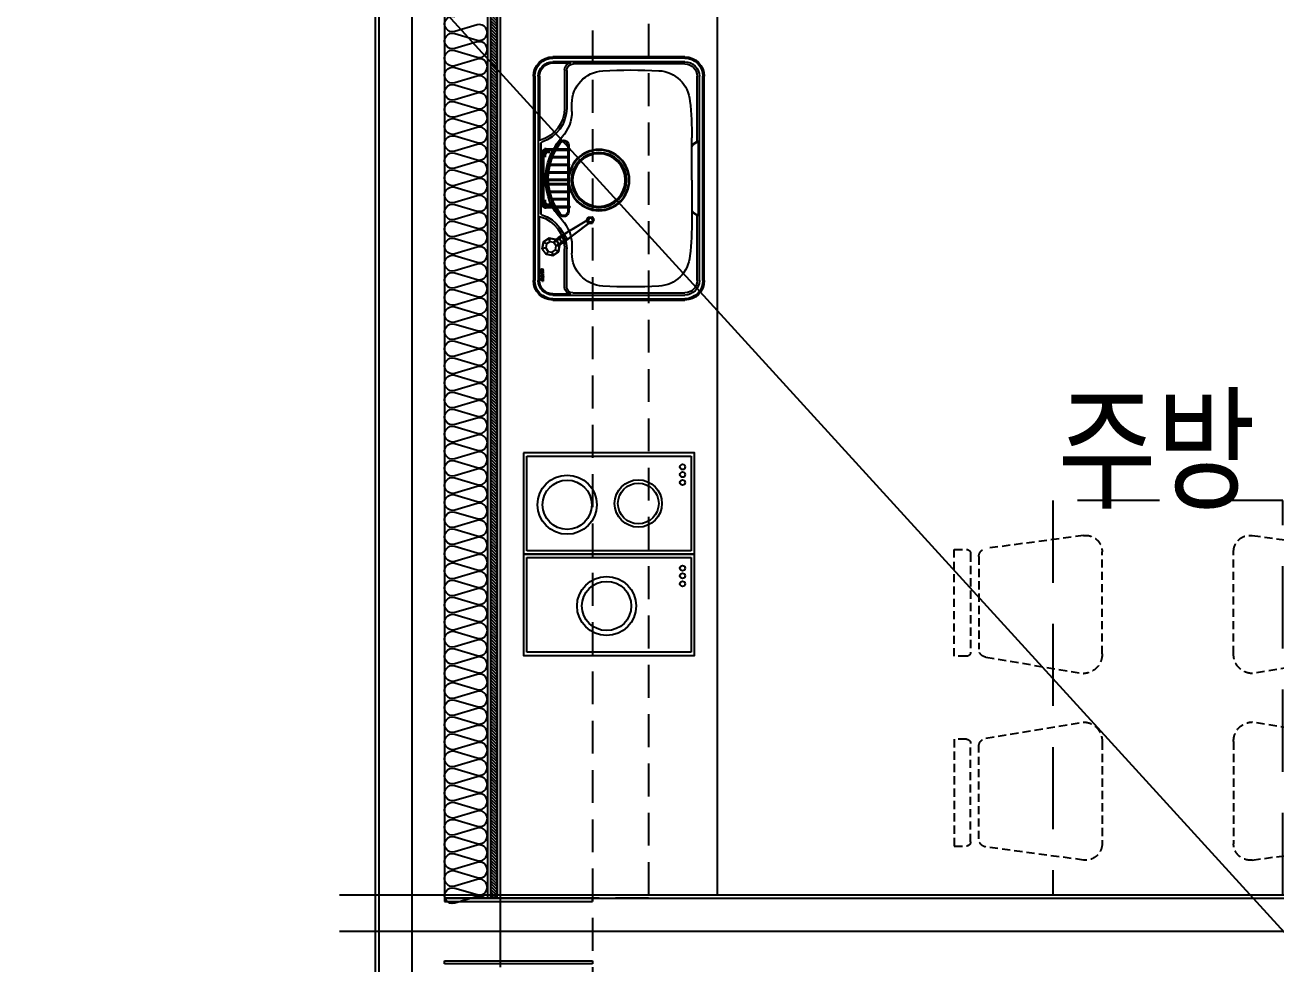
# Model space of a CAD drawing. Header units: millimetres. Extents: x 840000 to 1054178, y 0 to 59400.
# Drawn here: x 890156 to 893961, y 27531 to 30387 of the extents above; entities that cross this region are included whole.
import ezdxf
from ezdxf.enums import TextEntityAlignment as Align
from ezdxf.xclip import XClip

# ---------------------------------------------------------------- set-up
doc = ezdxf.new("R2010")
doc.units = ezdxf.units.MM
doc.header["$LTSCALE"] = 100
doc.header["$XCLIPFRAME"] = 0
for name, pattern in [('X - 단위세대 확장형$0$CEN', [62, 60, -1, 0, -1]), ('X - 단위세대 확장형$0$HID', [1.5, 1, -0.5]), ('X - 단위세대 확장형$0$X-84$0$HID', [2.3, 1.5, -0.8]), ('X - 단위세대 확장형$0$X-84$0$HIDDEN', [0.375, 0.25, -0.125]), ('X - 평면도$0$CEN', [62, 60, -1, 0, -1])]:
    doc.linetypes.add(name, pattern=pattern)
doc.layers.get('DEFPOINTS').update_dxf_attribs({"color": 145})
for name, color, linetype in [('AA-XXXX-TEXT', 3, 'Continuous'), ('SYM', 7, 'Continuous'), ('X - 단위세대 확장형$0$A-CON', 2, 'Continuous'), ('X - 단위세대 확장형$0$A-INS', 9, 'Continuous'), ('X - 단위세대 확장형$0$AA-WAXM-CONC', 2, 'Continuous'), ('X - 단위세대 확장형$0$AA-XXXX-CNTL', 1, 'X - 단위세대 확장형$0$CEN'), ('X - 단위세대 확장형$0$F-KIT', 6, 'Continuous'), ('X - 단위세대 확장형$0$X-25$0$AA-XXXX-FINL', 6, 'Continuous'), ('X - 단위세대 확장형$0$X-84$0$02_F-KIT', 6, 'Continuous'), ('X - 단위세대 확장형$0$X-84$0$AA-FFXM-KICH', 4, 'Continuous'), ('X - 단위세대 확장형$0$X-84$0$AA-XXXX-FINL', 6, 'Continuous'), ('X - 단위세대 확장형$0$X-84$0$AA-XXXX-PAT3', 8, 'Continuous'), ('X - 단위세대 확장형$0$결로방지단열재', 7, 'X - 단위세대 확장형$0$HID'), ('X - 평면도$0$AA-XXXX-CNTL', 1, 'X - 평면도$0$CEN')]:
    doc.layers.add(name, color=color, linetype=linetype)
doc.layers.add('X - 단위세대 확장형$0$A-MC', color=171, linetype='Continuous', plot=False)
doc.styles.add('HAUD01', font='Dotum.ttf')

# ---------------------------------------------------------------- blocks, each defined once
blk = doc.blocks.new('X - 단위세대 확장형$0$X-84$0$C5B5B6358')
at = {"layer": 'X - 단위세대 확장형$0$X-84$0$AA-FFXM-KICH', "color": 8}
for p, q in [((59.2, 520), (680.8, 520)), ((59.2, 516), (680.8, 516)), ((59.2, 505), (680.8, 505)), ((59.2, 501.3), (251.7, 501.3)), ((264.1, 497.3), (475.9, 497.3)), ((475.9, 497.3), (264.1, 497.3)), ((291, 470), (291, 498)), ((449, 470), (449, 498)), ((680.8, 501.3), (488.3, 501.3)), ((652, 494.8), (653, 494.8)), ((653, 497.1), (653, 494.8)), ((653, 497.1), (654.9, 497.1)), ((654.9, 497.1), (654.9, 490)), ((655.9, 497.1), (655.9, 490)), ((655.9, 497.1), (657.8, 497.1)), ((657.8, 497.1), (657.8, 490)), ((659.4, 497.1), (659.4, 495)), ((659.4, 497.1), (661.3, 497.1)), ((661.3, 497.1), (661.3, 495.2)), ((663.9, 496.2), (663.9, 492.9)), ((663.9, 496.2), (665.6, 496.2)), ((665.6, 497.1), (665.6, 496.2)), ((665.6, 497.1), (667.4, 497.1)), ((667.4, 497.1), (667.4, 492.9)), ((668.4, 497.1), (668.4, 492.9)), ((668.4, 497.1), (670.2, 497.1)), ((670.2, 497.1), (670.2, 492.9)), ((671.6, 492.9), (674.7, 496.3)), ((674, 492.9), (676.2, 495.2)), ((676.5, 497.1), (678, 497.1)), ((676.6, 495.4), (677.9, 495.4)), ((678.3, 495.2), (680.4, 492.9)), ((682.8, 492.9), (679.8, 496.3)), ((0, 59.2), (0, 460.8)), ((4, 59.2), (4, 460.8)), ((15, 59.2), (15, 460.8)), ((18.7, 460.8), (18.7, 405.6)), ((277, 484), (305, 484)), ((281, 456.5), (281, 483.5)), ((285, 456.5), (285, 483.5)), ((291, 493.5), (449, 493.5)), ((291, 489.5), (449, 489.5)), ((304.5, 415.5), (304.5, 461)), ((307.5, 415.5), (307.5, 462.2)), ((327.5, 471.6), (327.5, 473.6)), ((327.5, 415.5), (327.5, 468.5)), ((330.5, 472.3), (330.5, 473.6)), ((330.5, 415.5), (330.5, 469.3)), ((350.5, 415.5), (350.5, 472.9)), ((353.5, 415.5), (353.5, 473.3)), ((373.5, 477.5), (373.5, 479.1)), ((373.5, 415.5), (373.5, 474.5)), ((376.5, 477.5), (376.5, 479.1)), ((376.5, 415.5), (376.5, 474.5)), ((386.5, 415.5), (386.5, 473.3)), ((389.5, 415.5), (389.5, 472.9)), ((409.5, 472.3), (409.5, 473.5)), ((409.5, 415.5), (409.5, 469.3)), ((412.5, 471.6), (412.5, 473.5)), ((412.5, 415.5), (412.5, 468.5)), ((432.5, 415.5), (432.5, 462.2)), ((435, 484), (463, 484)), ((435.5, 415.5), (435.5, 461)), ((455, 456.5), (455, 483.5)), ((459, 456.5), (459, 483.5)), ((652, 493), (653, 493)), ((653, 493), (653, 490)), ((653, 490), (654.9, 490)), ((655.9, 490), (657.8, 490)), ((659.9, 492.2), (669, 492.2)), ((659.9, 492.2), (659.9, 490.6)), ((659.9, 490.6), (668.4, 490.6)), ((661.5, 492.9), (663.9, 492.9)), ((661.9, 494.6), (665.6, 494.6)), ((665.6, 494.6), (665.6, 492.9)), ((665.6, 492.9), (667.4, 492.9)), ((668.4, 492.9), (670.2, 492.9)), ((668.4, 490.6), (668.4, 489.2)), ((668.4, 489.2), (670.2, 489.2)), ((670.2, 491), (670.2, 489.2)), ((671.6, 492.9), (674, 492.9)), ((671.6, 491.9), (682.9, 491.9)), ((671.6, 491.9), (671.6, 490.3)), ((671.6, 490.3), (682.9, 490.3)), ((680.4, 492.9), (682.8, 492.9)), ((682.9, 491.9), (682.9, 490.3)), ((721.3, 460.7), (721.3, 405.6)), ((725, 460.8), (725, 59.2)), ((736, 460.8), (736, 59.2)), ((740, 460.8), (740, 59.2)), ((38.5, 425.3), (156, 425.3)), ((281, 415.5), (281, 449.7)), ((285, 415.5), (285, 451.9)), ((455, 415.5), (455, 451.9)), ((459, 415.5), (459, 449.7)), ((701.5, 425.3), (584, 425.3)), ((21.7, 59.2), (21.7, 398.7)), ((41.4, 418.4), (156, 418.4)), ((166, 402.9), (142.3, 402.9)), ((268.9, 415.5), (471.1, 415.5)), ((268.9, 412.5), (471.1, 412.5)), ((281, 410.5), (281, 412.5)), ((285, 410.5), (285, 412.5)), ((327.5, 411), (327.5, 412.5)), ((330.5, 411), (330.5, 412.5)), ((373.5, 411), (373.5, 412.5)), ((376.5, 411), (376.5, 412.5)), ((409.5, 411), (409.5, 412.5)), ((412.5, 411), (412.5, 412.5)), ((455, 410.5), (455, 412.5)), ((459, 410.5), (459, 412.5)), ((574, 402.9), (597.7, 402.9)), ((700.3, 418.4), (584, 418.4)), ((718.3, 400.4), (718.3, 59.2)), ((256.4, 21.7), (59.2, 21.7)), ((248, 21.7), (59.2, 21.7)), ((680.8, 15), (59.2, 15)), ((680.8, 4), (59.2, 4)), ((375, 37.9), (246.8, 37.9)), ((255, 18.3), (255, 18.2)), ((255, 18.2), (485, 18.2)), ((266.6, 33.5), (258.4, 20.6)), ((266.1, 34.8), (258.7, 23.3)), ((375, 37.9), (493.2, 37.9)), ((473.2, 33.5), (481.5, 20.6)), ((473.7, 34.8), (481.1, 23.3)), ((680.8, 21.7), (483.5, 21.7)), ((485, 18.3), (485, 18.2)), ((680.8, 0), (59.2, 0))]:
    blk.add_line(p, q, dxfattribs=at)
at = {"layer": 'X - 단위세대 확장형$0$X-84$0$AA-FFXM-KICH', "color": 8, "linetype": 'X - 단위세대 확장형$0$X-84$0$HID'}
blk.add_line((575, 450.6), (552.6, 417.4), dxfattribs=at)
for points in [[(600.9, 481.4), (604.8, 461), (593.2, 443.9), (572.9, 440), (555.7, 451.6), (551.8, 471.9), (563.4, 489.1), (583.8, 493)], [(591.9, 475.4), (594.2, 463.2), (587.2, 452.9), (575, 450.6), (564.8, 457.5), (562.4, 469.7), (569.4, 480), (581.6, 482.4)], [(591.9, 475.4), (594.2, 463.2), (587.2, 452.9), (575, 450.6), (564.8, 457.5), (562.4, 469.7), (569.4, 480), (581.6, 482.4)]]:
    blk.add_lwpolyline(points, close=True, dxfattribs=at)
at = {"layer": 'X - 단위세대 확장형$0$X-84$0$AA-FFXM-KICH', "color": 8}
for centre, radius in [((648.8, 493.9), 1.5), ((291, 484), 4), ((291, 484), 3), ((329, 473.6), 1.5), ((375, 479.1), 1.5), ((411, 473.5), 1.5), ((449, 484), 4), ((449, 484), 3), ((283, 410.5), 2), ((375, 320.5), 93.1), ((375, 320.5), 91), ((375, 320.5), 84), ((375, 320.5), 81), ((375, 320.5), 80), ((329, 411), 1.5), ((375, 411), 1.5), ((411, 411), 1.5), ((457, 410.5), 2)]:
    blk.add_circle(centre, radius, dxfattribs=at)
for centre, radius, start, end in [((59.2, 460.8), 59.2, 90, 180), ((59.2, 460.8), 55.2, 90, 180), ((59.2, 460.8), 44.2, 90, 180), ((59.2, 460.8), 40.4, 90, 180), ((156, 526.9), 101.6, 270, 343.8845), ((251.7, 499.3), 2, 343.8845, 90), ((264.1, 492.4), 4.93, 90, 162.2811), ((475.9, 492.4), 4.93, 17.7189, 90), ((488.3, 499.3), 2, 90, 196.1155), ((584, 526.9), 101.6, 196.1155, 270), ((648.8, 493.9), 3.34, 15.2575, 344.7425), ((661.5, 495), 2.09, 180, 270), ((661.9, 495.2), 0.64, 180, 270), ((676.5, 494.7), 2.4, 90, 138.3261), ((676.6, 494.9), 0.56, 90, 137.6368), ((677.9, 494.9), 0.56, 42.3632, 90), ((678, 494.7), 2.4, 41.6739, 90), ((680.8, 460.8), 59.2, 0, 90), ((680.8, 460.8), 55.2, 0, 90), ((680.8, 460.8), 44.2, 0, 90), ((680.8, 460.8), 40.4, 0, 90), ((156, 526.9), 108.5, 270, 342.2811), ((375, 285.9), 197, 90, 131.8916), ((370, 299.1), 178.5, 51.9417, 128.0583), ((370, 299.1), 175.5, 51.9164, 128.0836), ((291, 483.5), 10, 90, 180), ((291, 483.5), 6, 90, 180), ((374.7, 310.2), 172.7, 45.1082, 89.8859), ((449, 483.5), 10, 0, 90), ((449, 483.5), 6, 0, 90), ((584, 526.9), 108.5, 197.7189, 270), ((669, 491), 1.15, 0, 90), ((38.5, 405.6), 19.7, 90, 180), ((166, 518.9), 116, 270, 311.8916), ((268.9, 427.5), 15, 126.5158, 270), ((268.9, 427.5), 12, 126.5158, 270), ((283, 456.5), 2, 180, 0), ((457, 456.5), 2, 180, 0), ((471.1, 427.5), 15, 270, 53.4842), ((471.1, 427.5), 12, 270, 53.4842), ((574, 518.9), 116, 228.1084, 270), ((701.5, 405.6), 19.7, 0, 90), ((41.4, 398.7), 19.7, 90, 180), ((142.3, 302.9), 100, 90, 176.585), ((597.7, 302.9), 100, 3.415, 90), ((700.3, 400.4), 18, 0, 90), ((1619.4, 220.3), 1579.4, 176.7849, 182.9828), ((-879.4, 220.3), 1579.4, 357.0172, 3.2151), ((142, 143.6), 100, 183.1682, 265.7722), ((598, 143.6), 100, 274.2278, 356.8318), ((59.2, 59.2), 59.2, 180, 270), ((59.2, 59.2), 55.2, 180, 270), ((59.2, 59.2), 44.2, 180, 270), ((59.2, 59.2), 37.5, 180, 270), ((246.8, 1092.5), 1054.6, 263.8921, 269.9989), ((493.2, 1092.5), 1054.6, 270.0011, 276.1079), ((680.8, 59.2), 55.2, 270, 0), ((680.8, 59.2), 59.2, 270, 0), ((680.8, 59.2), 37.5, 270, 0), ((680.8, 59.2), 44.2, 270, 0), ((254.2, 23.2), 4.93, 279.1983, 327.9946), ((255.8, 25.1), 3.45, 279.1983, 327.9946), ((270.3, 32.2), 4.93, 104.4419, 147.9946), ((273.3, 29.3), 7.89, 90, 147.9946), ((271.8, 26.6), 10.7, 98.5227, 104.4419), ((466.5, 29.3), 7.89, 32.0054, 90), ((469.5, 32.2), 4.93, 32.0054, 75.5581), ((484, 25.1), 3.45, 212.0054, 260.8017), ((485.6, 23.2), 4.93, 212.0054, 262.4714)]:
    blk.add_arc(centre, radius, start, end, dxfattribs=at)
at = {"layer": 'X - 단위세대 확장형$0$X-84$0$AA-FFXM-KICH', "color": 8, "linetype": 'X - 단위세대 확장형$0$X-84$0$HID'}
for points in [[(542.3, 424.4), (552.6, 417.4), (575, 450.6), (564.8, 457.5)], [(575, 450.6), (564.8, 457.5), (542.3, 424.4), (552.6, 417.4)], [(542.3, 424.4), (564.8, 457.5), (564.8, 457.5), (542.3, 424.4)], [(564.8, 457.5), (550.1, 443.3), (550.1, 443.3), (555.7, 451.6)], [(567.3, 431.7), (575, 450.6), (564.8, 457.5), (550.1, 443.3)], [(551.8, 471.9), (562.4, 469.7), (569.4, 480), (563.4, 489.1)], [(564.8, 457.5), (562.4, 469.7), (551.8, 471.9), (555.7, 451.6)], [(555.7, 451.6), (564.8, 457.5), (575, 450.6), (572.9, 440)], [(563.4, 489.1), (569.4, 480), (581.6, 482.4), (583.8, 493)], [(591.9, 475.4), (581.6, 482.4), (583.8, 493), (600.9, 481.4)], [(604.8, 461), (594.2, 463.2), (587.2, 452.9), (593.2, 443.9)], [(600.9, 481.4), (591.9, 475.4), (594.2, 463.2), (604.8, 461)], [(506.9, 351.8), (498.3, 357.6), (550.1, 443.3), (567.3, 431.7)], [(550.1, 443.3), (550.1, 443.3), (498.3, 357.6)], [(506.9, 351.8), (567.3, 431.7), (550.1, 443.3), (498.3, 357.6)], [(567.3, 431.7), (567.3, 431.7), (506.9, 351.8)], [(572.9, 440), (567.3, 431.7), (550.1, 443.3), (555.7, 451.6)], [(575, 450.6), (575, 450.6), (552.6, 417.4), (575, 450.6)], [(567.3, 431.7), (575, 450.6), (572.9, 440), (567.3, 431.7)], [(587.2, 452.9), (575, 450.6), (572.9, 440), (593.2, 443.9)], [(486.7, 341.4), (490.8, 343.4), (491.3, 350.3), (487.5, 352.8)], [(490.8, 343.4), (496.5, 339.5), (496.2, 335), (486.7, 341.4)], [(496.2, 335), (496.5, 339.5), (502.7, 342.6), (506.5, 340)], [(503.2, 349.4), (506.9, 351.8), (498.3, 357.6), (497.5, 353.3)], [(506.9, 351.8), (507.3, 351.4), (497.8, 357.9), (498.3, 357.6)]]:
    blk.add_3dface(points, dxfattribs=at)
for points, invisible_edges in [([(564.8, 457.5), (562.4, 469.7), (569.4, 480), (581.6, 482.4)], 8), ([(575, 450.6), (564.8, 457.5), (581.6, 482.4), (591.9, 475.4)], 10), ([(591.9, 475.4), (594.2, 463.2), (587.2, 452.9), (575, 450.6)], 8), ([(498.3, 357.6), (497.8, 357.9), (487.5, 352.8), (491.3, 350.3)], 8), ([(502.7, 342.6), (496.5, 339.5), (490.8, 343.4), (491.3, 350.3)], 8), ([(491.3, 350.3), (497.5, 353.3), (498.3, 357.6)], 8), ([(491.3, 350.3), (497.5, 353.3), (503.2, 349.4), (502.7, 342.6)], 8), ([(507.3, 351.4), (506.5, 340), (502.7, 342.6), (503.2, 349.4)], 8), ([(503.2, 349.4), (506.9, 351.8), (506.9, 351.8), (507.3, 351.4)], 8)]:
    blk.add_3dface(points, dxfattribs=dict(at, invisible_edges=invisible_edges))
blk = doc.blocks.new('X - 단위세대 확장형$0$X-84$0$C4E620756')
at = {"layer": 'X - 단위세대 확장형$0$X-84$0$AA-XXXX-FINL', "color": 8}
for p, q in [((10, 10), (10, 510)), ((10, 10), (10, 510)), ((10, 510), (298, 510)), ((298, 510), (298, 10)), ((298, 510), (298, 10)), ((298, 10), (10, 10))]:
    blk.add_line(p, q, dxfattribs=at)
blk.add_lwpolyline([(308, 520), (0, 520), (0, 0), (308, 0)], close=True, dxfattribs=at)
blk.add_lwpolyline([(308, 520), (0, 520), (0, 0), (308, 0)], close=True, dxfattribs=at)
for centre, radius in [((150.2, 387.2), 89.9), ((150.2, 387.2), 89.9), ((150.2, 387.2), 74.9), ((150.2, 387.2), 74.9), ((154, 170.8), 72), ((154, 170.8), 62), ((217.8, 36.2), 8.02), ((241.9, 36.2), 8.02), ((265.2, 36.2), 8.02)]:
    blk.add_circle(centre, radius, dxfattribs=at)
blk = doc.blocks.new('X - 단위세대 확장형$0$X-84$0$C4E620756_1')
at = {"layer": 'X - 단위세대 확장형$0$X-84$0$AA-XXXX-FINL', "color": 8}
for p, q in [((10, 10), (10, 510)), ((10, 10), (10, 510)), ((10, 510), (298, 510)), ((298, 510), (298, 10)), ((298, 510), (298, 10)), ((298, 10), (10, 10))]:
    blk.add_line(p, q, dxfattribs=at)
blk.add_lwpolyline([(308, 520), (0, 520), (0, 0), (308, 0)], close=True, dxfattribs=at)
blk.add_lwpolyline([(308, 520), (0, 520), (0, 0), (308, 0)], close=True, dxfattribs=at)
for centre, radius in [((150.2, 267.2), 89.9), ((150.2, 267.2), 89.9), ((150.2, 267.2), 74.9), ((150.2, 267.2), 74.9), ((217.8, 36.2), 8.02), ((241.9, 36.2), 8.02), ((265.2, 36.2), 8.02)]:
    blk.add_circle(centre, radius, dxfattribs=at)
blk = doc.blocks.new('X - 단위세대 확장형$0$X-84$0$555s')
at = {"layer": 'X - 단위세대 확장형$0$X-84$0$AA-XXXX-PAT3', "linetype": 'X - 단위세대 확장형$0$X-84$0$HIDDEN', "ltscale": 10}
blk.add_lwpolyline([(6518591.9, -1407161.4), (6517891.9, -1407161.4), (6517891.9, -1405961.4), (6518591.9, -1405961.4)], close=True, dxfattribs=at)
at = {"layer": 'X - 단위세대 확장형$0$X-84$0$AA-XXXX-PAT3', "linetype": 'X - 단위세대 확장형$0$X-84$0$HIDDEN'}
for points in [[(6517666.9, -1406413.3, 0.375902), (6517688.6, -1406438.1), (6517985.3, -1406487.6, 0.415324), (6518041.9, -1406428.1), (6518041.9, -1406117.3, 0.453592), (6517985.3, -1406067.7), (6517688.6, -1406107.3, 0.375902), (6517666.9, -1406132)], [(6518816.9, -1406413.3, -0.375902), (6518795.2, -1406438.1), (6518498.5, -1406487.6, -0.415324), (6518441.9, -1406428.1), (6518441.9, -1406117.3, -0.453592), (6518498.5, -1406067.7), (6518795.2, -1406107.3, -0.375902), (6518816.9, -1406132)], [(6517591.9, -1406110.2), (6517629.4, -1406110.2, -0.414214), (6517641.9, -1406122.7), (6517641.9, -1406422.7, -0.414214), (6517629.4, -1406435.2), (6517591.9, -1406435.2)], [(6518891.9, -1406110.2), (6518854.4, -1406110.2, 0.414214), (6518841.9, -1406122.7), (6518841.9, -1406422.7, 0.414214), (6518854.4, -1406435.2), (6518891.9, -1406435.2)], [(6517666.9, -1406709.5, -0.375902), (6517688.6, -1406684.7), (6517985.3, -1406635.2, -0.415324), (6518041.9, -1406694.7), (6518041.9, -1407005.5, -0.453592), (6517985.3, -1407055.1), (6517688.6, -1407015.5, -0.375902), (6517666.9, -1406990.7)], [(6518816.9, -1406709.5, 0.375902), (6518795.2, -1406684.7), (6518498.5, -1406635.2, 0.415324), (6518441.9, -1406694.7), (6518441.9, -1407005.5, 0.453592), (6518498.5, -1407055.1), (6518795.2, -1407015.5, 0.375902), (6518816.9, -1406990.7)], [(6517591.9, -1407012.6), (6517629.4, -1407012.6, 0.414214), (6517641.9, -1407000.1), (6517641.9, -1406700.1, 0.414214), (6517629.4, -1406687.6), (6517591.9, -1406687.6)], [(6518891.9, -1407012.6), (6518854.4, -1407012.6, -0.414214), (6518841.9, -1407000.1), (6518841.9, -1406700.1, -0.414214), (6518854.4, -1406687.6), (6518891.9, -1406687.6)]]:
    blk.add_lwpolyline(points, format="xyb", close=True, dxfattribs=at)
blk = doc.blocks.new('X - 단위세대 확장형$0$A$Cbc2b9392')
at = {"layer": 'X - 단위세대 확장형$0$X-25$0$AA-XXXX-FINL'}
h = blk.add_hatch(dxfattribs=at)
h.set_pattern_fill('ANSI31', color=5, scale=50, angle=810)
h.set_pattern_definition([(135, (-4375580.9846, -1368438.323), (-4.419417382, -4.419417382), [])])
h.paths.add_polyline_path([(-8000, -4130), (-8000, -6940), (-7980, -6940), (-7980, -4130)])
at = {"layer": 'X - 단위세대 확장형$0$A-INS'}
blk.add_line((-8010, -3020), (-8010, -6940), dxfattribs=at)
blk.add_lwpolyline([(-8018.1, -6940, 0.258487), (-8040.9, -6934.9), (-8109.1, -6955.1, -1.337394), (-8109.1, -6908.9), (-8040.9, -6929.1, 1.337394), (-8040.9, -6882.9), (-8109.1, -6903.1, -1.337394), (-8109.1, -6856.9), (-8040.9, -6877.1, 1.337394), (-8040.9, -6830.9), (-8109.1, -6851.1, -1.337394), (-8109.1, -6804.9), (-8040.9, -6825.1, 1.337394), (-8040.9, -6778.9), (-8109.1, -6799.1, -1.337394), (-8109.1, -6752.9), (-8040.9, -6773.1, 1.337394), (-8040.9, -6726.9), (-8109.1, -6747.1, -1.337394), (-8109.1, -6700.9), (-8040.9, -6721.1, 1.337394), (-8040.9, -6674.9), (-8109.1, -6695.1, -1.337394), (-8109.1, -6648.9), (-8040.9, -6669.1, 1.337394), (-8040.9, -6622.9), (-8109.1, -6643.1, -1.337394), (-8109.1, -6596.9), (-8040.9, -6617.1, 1.337394), (-8040.9, -6570.9), (-8109.1, -6591.1, -1.337394), (-8109.1, -6544.9), (-8040.9, -6565.1, 1.337394), (-8040.9, -6518.9), (-8109.1, -6539.1, -1.337394), (-8109.1, -6492.9), (-8040.9, -6513.1, 1.337394), (-8040.9, -6466.9), (-8109.1, -6487.1, -1.337394), (-8109.1, -6440.9), (-8040.9, -6461.1, 1.337394), (-8040.9, -6414.9), (-8109.1, -6435.1, -1.337394), (-8109.1, -6388.9), (-8040.9, -6409.1, 1.337394), (-8040.9, -6362.9), (-8109.1, -6383.1, -1.337394), (-8109.1, -6336.9), (-8040.9, -6357.1, 1.337394), (-8040.9, -6310.9), (-8109.1, -6331.1, -1.337394), (-8109.1, -6284.9), (-8040.9, -6305.1, 1.337394), (-8040.9, -6258.9), (-8109.1, -6279.1, -1.337394), (-8109.1, -6232.9), (-8040.9, -6253.1, 1.337394), (-8040.9, -6206.9), (-8109.1, -6227.1, -1.337394), (-8109.1, -6180.9), (-8040.9, -6201.1, 1.337394), (-8040.9, -6154.9), (-8109.1, -6175.1, -1.337394), (-8109.1, -6128.9), (-8040.9, -6149.1, 1.337394), (-8040.9, -6102.9), (-8109.1, -6123.1, -1.337394), (-8109.1, -6076.9), (-8040.9, -6097.1, 1.337394), (-8040.9, -6050.9), (-8109.1, -6071.1, -1.337394), (-8109.1, -6024.9), (-8040.9, -6045.1, 1.337394), (-8040.9, -5998.9), (-8109.1, -6019.1, -1.337394), (-8109.1, -5972.9), (-8040.9, -5993.1, 1.337394), (-8040.9, -5946.9), (-8109.1, -5967.1, -1.337394), (-8109.1, -5920.9), (-8040.9, -5941.1, 1.337394), (-8040.9, -5894.9), (-8109.1, -5915.1, -1.337394), (-8109.1, -5868.9), (-8040.9, -5889.1, 1.337394), (-8040.9, -5842.9), (-8109.1, -5863.1, -1.337394), (-8109.1, -5816.9), (-8040.9, -5837.1, 1.337394), (-8040.9, -5790.9), (-8109.1, -5811.1, -1.337394), (-8109.1, -5764.9), (-8040.9, -5785.1, 1.337394), (-8040.9, -5738.9), (-8109.1, -5759.1, -1.337394), (-8109.1, -5712.9), (-8040.9, -5733.1, 1.337394), (-8040.9, -5686.9), (-8109.1, -5707.1, -1.337394), (-8109.1, -5660.9), (-8040.9, -5681.1, 1.337394), (-8040.9, -5634.9), (-8109.1, -5655.1, -1.337394), (-8109.1, -5608.9), (-8040.9, -5629.1, 1.337394), (-8040.9, -5582.9), (-8109.1, -5603.1, -1.337394), (-8109.1, -5556.9), (-8040.9, -5577.1, 1.337394), (-8040.9, -5530.9), (-8109.1, -5551.1, -1.337394), (-8109.1, -5504.9), (-8040.9, -5525.1, 1.337394), (-8040.9, -5478.9), (-8109.1, -5499.1, -1.337394), (-8109.1, -5452.9), (-8040.9, -5473.1, 1.337394), (-8040.9, -5426.9), (-8109.1, -5447.1, -1.337394), (-8109.1, -5400.9), (-8040.9, -5421.1, 1.337394), (-8040.9, -5374.9), (-8109.1, -5395.1, -1.337394), (-8109.1, -5348.9), (-8040.9, -5369.1, 1.337394), (-8040.9, -5322.9), (-8109.1, -5343.1, -1.337394), (-8109.1, -5296.9), (-8040.9, -5317.1, 1.337394), (-8040.9, -5270.9), (-8109.1, -5291.1, -1.337394), (-8109.1, -5244.9), (-8040.9, -5265.1, 1.337394), (-8040.9, -5218.9), (-8109.1, -5239.1, -1.337394), (-8109.1, -5192.9), (-8040.9, -5213.1, 1.337394), (-8040.9, -5166.9), (-8109.1, -5187.1, -1.337394), (-8109.1, -5140.9), (-8040.9, -5161.1, 1.337394), (-8040.9, -5114.9), (-8109.1, -5135.1, -1.337394), (-8109.1, -5088.9), (-8040.9, -5109.1, 1.337394), (-8040.9, -5062.9), (-8109.1, -5083.1, -1.337394), (-8109.1, -5036.9), (-8040.9, -5057.1, 1.337394), (-8040.9, -5010.9), (-8109.1, -5031.1, -1.337394), (-8109.1, -4984.9), (-8040.9, -5005.1, 1.337394), (-8040.9, -4958.9), (-8109.1, -4979.1, -1.337394), (-8109.1, -4932.9), (-8040.9, -4953.1, 1.337394), (-8040.9, -4906.9), (-8109.1, -4927.1, -1.337394), (-8109.1, -4880.9), (-8040.9, -4901.1, 1.337394), (-8040.9, -4854.9), (-8109.1, -4875.1, -1.337394), (-8109.1, -4828.9), (-8040.9, -4849.1, 1.337394), (-8040.9, -4802.9), (-8109.1, -4823.1, -1.337394), (-8109.1, -4776.9), (-8040.9, -4797.1, 1.337394), (-8040.9, -4750.9), (-8109.1, -4771.1, -1.337394), (-8109.1, -4724.9), (-8040.9, -4745.1, 1.337394), (-8040.9, -4698.9), (-8109.1, -4719.1, -1.337394), (-8109.1, -4672.9), (-8040.9, -4693.1, 1.337394), (-8040.9, -4646.9), (-8109.1, -4667.1, -1.337394), (-8109.1, -4620.9), (-8040.9, -4641.1, 1.337394), (-8040.9, -4594.9), (-8109.1, -4615.1, -1.337394), (-8109.1, -4568.9), (-8040.9, -4589.1, 1.337394), (-8040.9, -4542.9), (-8109.1, -4563.1, -1.337394), (-8109.1, -4516.9), (-8040.9, -4537.1, 1.337394), (-8040.9, -4490.9), (-8109.1, -4511.1, -1.337394), (-8109.1, -4464.9), (-8040.9, -4485.1, 1.337394), (-8040.9, -4438.9), (-8109.1, -4459.1, -1.337394), (-8109.1, -4412.9), (-8040.9, -4433.1, 1.337394), (-8040.9, -4386.9), (-8109.1, -4407.1, -1.337394), (-8109.1, -4360.9), (-8040.9, -4381.1, 1.337394), (-8040.9, -4334.9), (-8109.1, -4355.1, -1.337394), (-8109.1, -4308.9), (-8040.9, -4329.1, 1.337394), (-8040.9, -4282.9), (-8109.1, -4303.1, -1.337394), (-8109.1, -4256.9)], format="xyb", dxfattribs=at)
at = {"layer": 'X - 단위세대 확장형$0$A-MC'}
for p, q in [((-8350, -11486.8), (-8350, 0)), ((-7970, -7150), (-7970, -4130)), ((-8459.9, -6930), (-4941.8, -6930))]:
    blk.add_line(p, q, dxfattribs=at)
at = {"layer": 'X - 단위세대 확장형$0$AA-WAXM-CONC'}
for p, q in [((-8140, -3110), (-8140, -6940)), ((-8340, -3870), (-8340, -11220)), ((-8140, -6940), (-5000, -6940))]:
    blk.add_line(p, q, dxfattribs=at)
at = {"layer": 'X - 단위세대 확장형$0$AA-XXXX-CNTL'}
for p, q in [((-8240, 0), (-8240, -11486.8)), ((-8459.9, -7040), (-5000, -7040))]:
    blk.add_line(p, q, dxfattribs=at)
at = {"layer": 'X - 단위세대 확장형$0$F-KIT', "color": 5, "linetype": 'X - 단위세대 확장형$0$HID'}
blk.add_lwpolyline([(-7520, -6940), (-7970, -6940), (-7970, -4130), (-7520, -4130)], close=True, dxfattribs=at)
at = {"layer": 'X - 단위세대 확장형$0$X-25$0$AA-XXXX-FINL', "color": 5}
blk.add_lwpolyline([(-8000, -4130), (-8000, -6940), (-7980, -6940), (-7980, -4130), (-8000, -4130)], dxfattribs=at)
at = {"layer": 'X - 단위세대 확장형$0$X-84$0$02_F-KIT'}
blk.add_lwpolyline([(-7310, -6930), (-7310, -4130), (-7980, -4130), (-7980, -6930)], close=True, dxfattribs=at)
at = {"linetype": 'X - 단위세대 확장형$0$X-84$0$HIDDEN', "xscale": -1, "rotation": 180}
blk.add_blockref('X - 단위세대 확장형$0$X-84$0$555s', (-6524181.9, -1412891.4), dxfattribs=at)
at = {"layer": 'X - 단위세대 확장형$0$X-84$0$AA-XXXX-FINL', "ltscale": 0.5, "xscale": -1.000000000000002, "rotation": 90}
blk.add_blockref('X - 단위세대 확장형$0$X-84$0$C5B5B6358', (-7350, -4380), dxfattribs=at)
at = {"layer": 'X - 단위세대 확장형$0$X-84$0$AA-XXXX-FINL', "linetype": 'ByBlock', "ltscale": 2, "zscale": -1, "rotation": 90}
for name, p in [('X - 단위세대 확장형$0$X-84$0$C4E620756', (-7380, -5893)), ('X - 단위세대 확장형$0$X-84$0$C4E620756_1', (-7380, -6201))]:
    blk.add_blockref(name, p, dxfattribs=at)
blk = doc.blocks.new('X - 단위세대 확장형$0$20220222-결로')
at = {"layer": 'X - 단위세대 확장형$0$A-CON'}
for p, q in [((200, 4280), (200, 4270)), ((200, 4270), (650, 4270)), ((650, 4270), (650, 4280)), ((200, 4080), (200, 4090)), ((200, 4090), (650, 4090)), ((650, 4090), (650, 4080))]:
    blk.add_line(p, q, dxfattribs=at)
at = {"layer": 'X - 단위세대 확장형$0$A-CON', "color": 8}
for p, q in [((650, 4280), (200, 4280)), ((650, 4080), (200, 4080))]:
    blk.add_line(p, q, dxfattribs=at)
at = {"layer": 'X - 단위세대 확장형$0$결로방지단열재'}
blk.add_lwpolyline([(650, 11120), (650, 2190), (2180, 2190), (2180, 650), (7690, 650), (7690, 7600)], dxfattribs=at)
blk = doc.blocks.new('X - 단위세대 확장형', base_point=(-475.4, -286.7))
blk.add_blockref('X - 단위세대 확장형$0$A$Cbc2b9392', (78822, 50563.1))
blk.add_blockref('X - 단위세대 확장형$0$20220222-결로', (70482, 39343.1))
blk = doc.blocks.new('20220114_기준층 실명')
at = {"layer": 'AA-XXXX-TEXT', "style": 'HAUD01', "width": 0.8}
blk.add_text('주방', height=300, dxfattribs=at).set_placement((-9941.1, 11787.7), align=Align.MIDDLE_CENTER)
blk = doc.blocks.new('X - CORE', base_point=(-475.4, -286.7))
at = {"layer": 'DEFPOINTS'}
blk.add_line((34027.2, -11180.9), (14850, 9860), dxfattribs=at)
blk = doc.blocks.new('X - 평면도', base_point=(-475.4, -286.7))
at = {"layer": 'X - 평면도$0$AA-XXXX-CNTL'}
blk.add_line((1330582, 54910.3), (1330582, 22495.2), dxfattribs=at)
blk.add_blockref('X - CORE', (1308136.6, 44096.4))

msp = doc.modelspace()

# ---------------------------------------------------------------- block references
ref = msp.add_blockref('X - 평면도', (-439725.3, -16179.1))
XClip(ref).set_block_clipping_path([(1279249.9173513227, 15892.4151621314), (1363249.9173513227, 75292.4151621313)])

# ---------------------------------------------------------------- next in the draw order: block references
at = {"layer": 'AA-XXXX-TEXT'}
msp.add_blockref('20220114_기준층 실명', (903539.4, 17309.8), dxfattribs=at)

# ---------------------------------------------------------------- next in the draw order: block references
at = {"layer": 'SYM'}
ref = msp.add_blockref('X - 단위세대 확장형', (820274.7, -16179.1), dxfattribs=at)
XClip(ref).set_block_clipping_path([(27286.2339647645, 22495.2025850526), (88213.6007378809, 68689.6277392105)])

doc.saveas('drawing.dxf')
